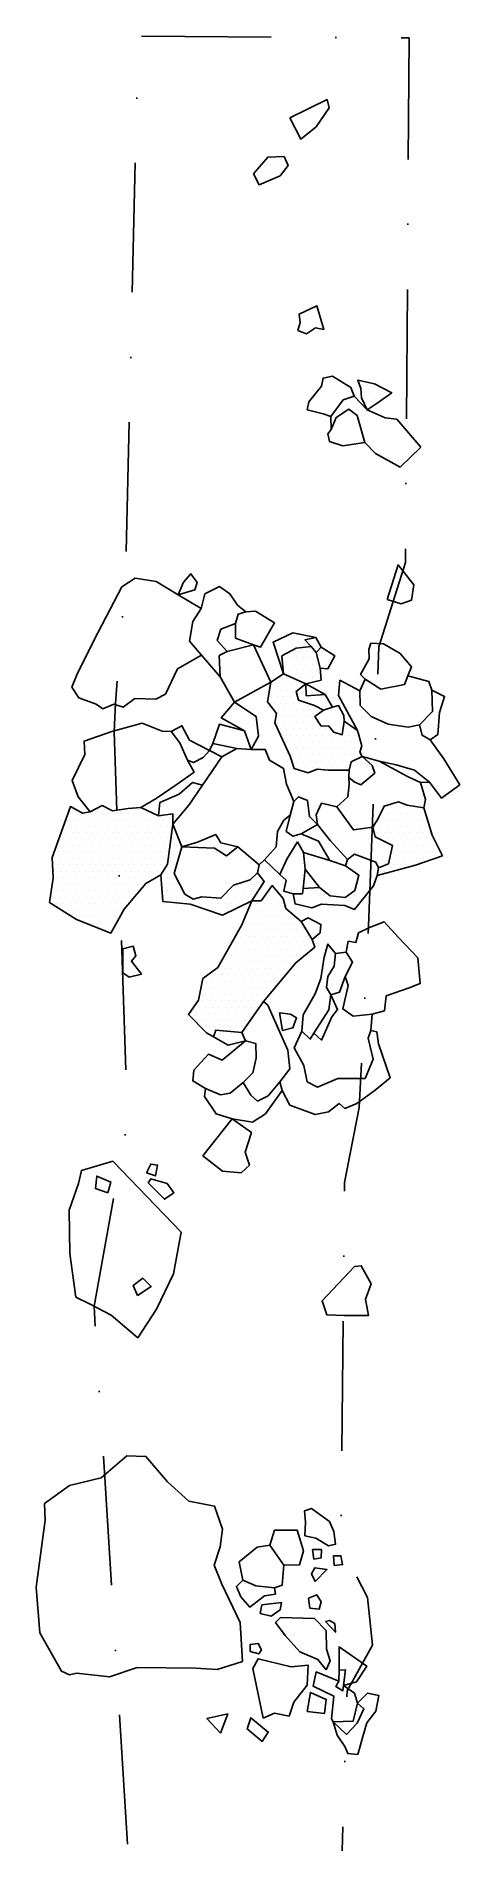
# Model space of a CAD drawing. Header units: metres. Extents: x 320 to 401, y -1680 to -1330.
import ezdxf

# ---------------------------------------------------------------- set-up
doc = ezdxf.new("R2010")
doc.units = ezdxf.units.M
doc.header["$LTSCALE"] = 25
doc.header["$MEASUREMENT"] = 0
doc.linetypes.add('STRICHPUNKTX2', pattern=[2, 1, -0.5, 0, -0.5])
doc.layers.get('0').update_dxf_attribs({"linetype": 'CONTINUOUS'})
for name, color, linetype in [('GRABUNGSGRENZE', 3, 'STRICHPUNKTX2'), ('STEINE', 4, 'CONTINUOUS'), ('STEINESCHRAFF', 4, 'CONTINUOUS')]:
    doc.layers.add(name, color=color, linetype=linetype)

# ---------------------------------------------------------------- blocks, each defined once
blk = doc.blocks.new('*X2')
at = {"color": 0}
for p, q in [((367.5, -1450), (367.5, -1450)), ((368.75, -1450), (368.75, -1450)), ((369.375, -1448.75), (369.375, -1448.75)), ((370, -1450), (370, -1450)), ((370.625, -1448.75), (370.625, -1448.75)), ((371.25, -1450), (371.25, -1450)), ((371.875, -1448.75), (371.875, -1448.75)), ((372.5, -1450), (372.5, -1450)), ((373.125, -1448.75), (373.125, -1448.75)), ((373.75, -1450), (373.75, -1450)), ((366.875, -1453.75), (366.875, -1453.75)), ((367.5, -1452.5), (367.5, -1452.5)), ((368.125, -1451.25), (368.125, -1451.25)), ((368.125, -1453.75), (368.125, -1453.75)), ((368.75, -1452.5), (368.75, -1452.5)), ((369.375, -1451.25), (369.375, -1451.25)), ((369.375, -1453.75), (369.375, -1453.75)), ((370, -1452.5), (370, -1452.5)), ((370.625, -1451.25), (370.625, -1451.25)), ((370.625, -1453.75), (370.625, -1453.75)), ((371.25, -1452.5), (371.25, -1452.5)), ((371.875, -1451.25), (371.875, -1451.25)), ((371.875, -1453.75), (371.875, -1453.75)), ((372.5, -1452.5), (372.5, -1452.5)), ((373.125, -1451.25), (373.125, -1451.25)), ((373.125, -1453.75), (373.125, -1453.75)), ((373.75, -1452.5), (373.75, -1452.5)), ((374.375, -1453.75), (374.375, -1453.75)), ((365, -1455), (365, -1455)), ((365, -1457.5), (365, -1457.5)), ((365.625, -1456.25), (365.625, -1456.25)), ((366.25, -1455), (366.25, -1455)), ((366.25, -1457.5), (366.25, -1457.5)), ((366.875, -1456.25), (366.875, -1456.25)), ((367.5, -1455), (367.5, -1455)), ((367.5, -1457.5), (367.5, -1457.5)), ((368.125, -1456.25), (368.125, -1456.25)), ((368.75, -1455), (368.75, -1455)), ((368.75, -1457.5), (368.75, -1457.5)), ((369.375, -1456.25), (369.375, -1456.25)), ((370, -1455), (370, -1455)), ((370, -1457.5), (370, -1457.5)), ((371.25, -1455), (371.25, -1455)), ((365.625, -1458.75), (365.625, -1458.75)), ((366.25, -1460), (366.25, -1460)), ((366.875, -1458.75), (366.875, -1458.75)), ((367.5, -1460), (367.5, -1460)), ((368.125, -1458.75), (368.125, -1458.75)), ((368.75, -1460), (368.75, -1460)), ((369.375, -1458.75), (369.375, -1458.75)), ((370, -1460), (370, -1460)), ((370.625, -1458.75), (370.625, -1458.75)), ((371.25, -1460), (371.25, -1460)), ((371.875, -1458.75), (371.875, -1458.75)), ((372.5, -1460), (372.5, -1460)), ((373.75, -1460), (373.75, -1460)), ((366.25, -1462.5), (366.25, -1462.5)), ((366.875, -1461.25), (366.875, -1461.25)), ((366.875, -1463.75), (366.875, -1463.75)), ((367.5, -1462.5), (367.5, -1462.5)), ((368.125, -1461.25), (368.125, -1461.25)), ((368.125, -1463.75), (368.125, -1463.75)), ((368.75, -1462.5), (368.75, -1462.5)), ((369.375, -1461.25), (369.375, -1461.25)), ((369.375, -1463.75), (369.375, -1463.75)), ((370, -1462.5), (370, -1462.5)), ((370.625, -1461.25), (370.625, -1461.25)), ((370.625, -1463.75), (370.625, -1463.75)), ((371.25, -1462.5), (371.25, -1462.5)), ((371.875, -1461.25), (371.875, -1461.25)), ((371.875, -1463.75), (371.875, -1463.75)), ((372.5, -1462.5), (372.5, -1462.5)), ((373.125, -1461.25), (373.125, -1461.25)), ((373.125, -1463.75), (373.125, -1463.75)), ((373.75, -1462.5), (373.75, -1462.5)), ((374.375, -1463.75), (374.375, -1463.75)), ((375.625, -1463.75), (375.625, -1463.75)), ((379.375, -1463.75), (379.375, -1463.75)), ((380.625, -1463.75), (380.625, -1463.75)), ((367.5, -1465), (367.5, -1465)), ((368.125, -1466.25), (368.125, -1466.25)), ((368.75, -1465), (368.75, -1465)), ((368.75, -1467.5), (368.75, -1467.5)), ((369.375, -1466.25), (369.375, -1466.25)), ((370, -1465), (370, -1465)), ((370, -1467.5), (370, -1467.5)), ((370.625, -1466.25), (370.625, -1466.25)), ((371.25, -1465), (371.25, -1465)), ((371.25, -1467.5), (371.25, -1467.5)), ((371.875, -1466.25), (371.875, -1466.25)), ((372.5, -1465), (372.5, -1465)), ((372.5, -1467.5), (372.5, -1467.5)), ((373.125, -1466.25), (373.125, -1466.25)), ((373.75, -1465), (373.75, -1465)), ((373.75, -1467.5), (373.75, -1467.5)), ((374.375, -1466.25), (374.375, -1466.25)), ((375, -1465), (375, -1465)), ((375, -1467.5), (375, -1467.5)), ((375.625, -1466.25), (375.625, -1466.25)), ((376.25, -1465), (376.25, -1465)), ((376.25, -1467.5), (376.25, -1467.5)), ((376.875, -1466.25), (376.875, -1466.25)), ((377.5, -1465), (377.5, -1465)), ((377.5, -1467.5), (377.5, -1467.5)), ((378.125, -1466.25), (378.125, -1466.25)), ((378.75, -1465), (378.75, -1465)), ((378.75, -1467.5), (378.75, -1467.5)), ((379.375, -1466.25), (379.375, -1466.25)), ((380, -1465), (380, -1465)), ((380, -1467.5), (380, -1467.5)), ((380.625, -1466.25), (380.625, -1466.25)), ((381.25, -1465), (381.25, -1465)), ((381.25, -1467.5), (381.25, -1467.5)), ((381.875, -1466.25), (381.875, -1466.25)), ((369.375, -1468.75), (369.375, -1468.75)), ((370, -1470), (370, -1470)), ((370.625, -1468.75), (370.625, -1468.75)), ((370.625, -1471.25), (370.625, -1471.25)), ((371.25, -1470), (371.25, -1470)), ((371.875, -1468.75), (371.875, -1468.75)), ((371.875, -1471.25), (371.875, -1471.25)), ((372.5, -1470), (372.5, -1470)), ((373.125, -1468.75), (373.125, -1468.75)), ((373.125, -1471.25), (373.125, -1471.25)), ((373.75, -1470), (373.75, -1470)), ((374.375, -1468.75), (374.375, -1468.75)), ((374.375, -1471.25), (374.375, -1471.25)), ((375, -1470), (375, -1470)), ((375.625, -1468.75), (375.625, -1468.75)), ((375.625, -1471.25), (375.625, -1471.25)), ((376.25, -1470), (376.25, -1470)), ((376.875, -1468.75), (376.875, -1468.75)), ((376.875, -1471.25), (376.875, -1471.25)), ((377.5, -1470), (377.5, -1470)), ((378.125, -1468.75), (378.125, -1468.75)), ((378.125, -1471.25), (378.125, -1471.25)), ((378.75, -1470), (378.75, -1470)), ((379.375, -1468.75), (379.375, -1468.75)), ((379.375, -1471.25), (379.375, -1471.25)), ((380, -1470), (380, -1470)), ((380.625, -1468.75), (380.625, -1468.75)), ((381.875, -1468.75), (381.875, -1468.75)), ((325.625, -1481.25), (325.625, -1481.25)), ((326.25, -1480), (326.25, -1480)), ((326.875, -1481.25), (326.875, -1481.25)), ((327.5, -1480), (327.5, -1480)), ((328.125, -1481.25), (328.125, -1481.25)), ((329.375, -1481.25), (329.375, -1481.25)), ((330, -1480), (330, -1480)), ((330.625, -1481.25), (330.625, -1481.25)), ((331.25, -1480), (331.25, -1480)), ((331.875, -1481.25), (331.875, -1481.25)), ((332.5, -1480), (332.5, -1480)), ((333.125, -1481.25), (333.125, -1481.25)), ((333.75, -1480), (333.75, -1480)), ((334.375, -1481.25), (334.375, -1481.25)), ((335, -1480), (335, -1480)), ((335.625, -1481.25), (335.625, -1481.25)), ((336.25, -1480), (336.25, -1480)), ((336.875, -1481.25), (336.875, -1481.25)), ((337.5, -1480), (337.5, -1480)), ((338.125, -1481.25), (338.125, -1481.25)), ((338.75, -1480), (338.75, -1480)), ((339.375, -1481.25), (339.375, -1481.25)), ((340, -1480), (340, -1480)), ((340.625, -1481.25), (340.625, -1481.25)), ((341.25, -1480), (341.25, -1480)), ((341.875, -1481.25), (341.875, -1481.25)), ((343.125, -1481.25), (343.125, -1481.25)), ((344.375, -1481.25), (344.375, -1481.25)), ((345.625, -1481.25), (345.625, -1481.25)), ((386.25, -1480), (386.25, -1480)), ((386.875, -1478.75), (386.875, -1478.75)), ((386.875, -1481.25), (386.875, -1481.25)), ((387.5, -1480), (387.5, -1480)), ((388.125, -1478.75), (388.125, -1478.75)), ((388.125, -1481.25), (388.125, -1481.25)), ((388.75, -1480), (388.75, -1480)), ((389.375, -1478.75), (389.375, -1478.75)), ((389.375, -1481.25), (389.375, -1481.25)), ((390, -1480), (390, -1480)), ((390.625, -1478.75), (390.625, -1478.75)), ((390.625, -1481.25), (390.625, -1481.25)), ((391.25, -1480), (391.25, -1480)), ((391.875, -1478.75), (391.875, -1478.75)), ((391.875, -1481.25), (391.875, -1481.25)), ((392.5, -1480), (392.5, -1480)), ((393.125, -1481.25), (393.125, -1481.25)), ((393.75, -1480), (393.75, -1480)), ((394.375, -1481.25), (394.375, -1481.25)), ((325, -1482.5), (325, -1482.5)), ((325, -1485), (325, -1485)), ((325.625, -1483.75), (325.625, -1483.75)), ((326.25, -1482.5), (326.25, -1482.5)), ((326.25, -1485), (326.25, -1485)), ((326.875, -1483.75), (326.875, -1483.75)), ((327.5, -1482.5), (327.5, -1482.5)), ((327.5, -1485), (327.5, -1485)), ((328.125, -1483.75), (328.125, -1483.75)), ((328.75, -1482.5), (328.75, -1482.5)), ((328.75, -1485), (328.75, -1485)), ((329.375, -1483.75), (329.375, -1483.75)), ((330, -1482.5), (330, -1482.5)), ((330, -1485), (330, -1485)), ((330.625, -1483.75), (330.625, -1483.75)), ((331.25, -1482.5), (331.25, -1482.5)), ((331.25, -1485), (331.25, -1485)), ((331.875, -1483.75), (331.875, -1483.75)), ((332.5, -1482.5), (332.5, -1482.5)), ((332.5, -1485), (332.5, -1485)), ((333.125, -1483.75), (333.125, -1483.75)), ((333.75, -1482.5), (333.75, -1482.5)), ((333.75, -1485), (333.75, -1485)), ((334.375, -1483.75), (334.375, -1483.75)), ((335, -1482.5), (335, -1482.5)), ((335, -1485), (335, -1485)), ((335.625, -1483.75), (335.625, -1483.75)), ((336.25, -1482.5), (336.25, -1482.5)), ((336.25, -1485), (336.25, -1485)), ((336.875, -1483.75), (336.875, -1483.75)), ((337.5, -1482.5), (337.5, -1482.5)), ((337.5, -1485), (337.5, -1485)), ((338.125, -1483.75), (338.125, -1483.75)), ((338.75, -1482.5), (338.75, -1482.5)), ((338.75, -1485), (338.75, -1485)), ((339.375, -1483.75), (339.375, -1483.75)), ((340, -1482.5), (340, -1482.5)), ((340, -1485), (340, -1485)), ((340.625, -1483.75), (340.625, -1483.75)), ((341.25, -1482.5), (341.25, -1482.5)), ((341.25, -1485), (341.25, -1485)), ((341.875, -1483.75), (341.875, -1483.75)), ((342.5, -1482.5), (342.5, -1482.5)), ((342.5, -1485), (342.5, -1485)), ((343.125, -1483.75), (343.125, -1483.75)), ((343.75, -1482.5), (343.75, -1482.5)), ((343.75, -1485), (343.75, -1485)), ((344.375, -1483.75), (344.375, -1483.75)), ((345, -1482.5), (345, -1482.5)), ((345, -1485), (345, -1485)), ((345.625, -1483.75), (345.625, -1483.75)), ((346.25, -1485), (346.25, -1485)), ((385, -1482.5), (385, -1482.5)), ((385.625, -1483.75), (385.625, -1483.75)), ((386.25, -1482.5), (386.25, -1482.5)), ((386.25, -1485), (386.25, -1485)), ((386.875, -1483.75), (386.875, -1483.75)), ((387.5, -1482.5), (387.5, -1482.5)), ((387.5, -1485), (387.5, -1485)), ((388.125, -1483.75), (388.125, -1483.75)), ((388.75, -1482.5), (388.75, -1482.5)), ((388.75, -1485), (388.75, -1485)), ((389.375, -1483.75), (389.375, -1483.75)), ((390, -1482.5), (390, -1482.5)), ((390, -1485), (390, -1485)), ((390.625, -1483.75), (390.625, -1483.75)), ((391.25, -1482.5), (391.25, -1482.5)), ((391.25, -1485), (391.25, -1485)), ((391.875, -1483.75), (391.875, -1483.75)), ((392.5, -1482.5), (392.5, -1482.5)), ((392.5, -1485), (392.5, -1485)), ((393.125, -1483.75), (393.125, -1483.75)), ((393.75, -1482.5), (393.75, -1482.5)), ((393.75, -1485), (393.75, -1485)), ((394.375, -1483.75), (394.375, -1483.75)), ((395, -1482.5), (395, -1482.5)), ((395, -1485), (395, -1485)), ((395.625, -1483.75), (395.625, -1483.75)), ((396.25, -1485), (396.25, -1485)), ((323.125, -1488.75), (323.125, -1488.75)), ((323.75, -1487.5), (323.75, -1487.5)), ((324.375, -1486.25), (324.375, -1486.25)), ((324.375, -1488.75), (324.375, -1488.75)), ((325, -1487.5), (325, -1487.5)), ((325.625, -1486.25), (325.625, -1486.25)), ((325.625, -1488.75), (325.625, -1488.75)), ((326.25, -1487.5), (326.25, -1487.5)), ((326.875, -1486.25), (326.875, -1486.25)), ((326.875, -1488.75), (326.875, -1488.75)), ((327.5, -1487.5), (327.5, -1487.5)), ((328.125, -1486.25), (328.125, -1486.25)), ((328.125, -1488.75), (328.125, -1488.75)), ((328.75, -1487.5), (328.75, -1487.5)), ((329.375, -1486.25), (329.375, -1486.25)), ((329.375, -1488.75), (329.375, -1488.75)), ((330, -1487.5), (330, -1487.5)), ((330.625, -1486.25), (330.625, -1486.25)), ((330.625, -1488.75), (330.625, -1488.75)), ((331.25, -1487.5), (331.25, -1487.5)), ((331.875, -1486.25), (331.875, -1486.25)), ((331.875, -1488.75), (331.875, -1488.75)), ((332.5, -1487.5), (332.5, -1487.5)), ((333.125, -1486.25), (333.125, -1486.25)), ((333.125, -1488.75), (333.125, -1488.75)), ((333.75, -1487.5), (333.75, -1487.5)), ((334.375, -1486.25), (334.375, -1486.25)), ((334.375, -1488.75), (334.375, -1488.75)), ((335, -1487.5), (335, -1487.5)), ((335.625, -1486.25), (335.625, -1486.25)), ((335.625, -1488.75), (335.625, -1488.75)), ((336.25, -1487.5), (336.25, -1487.5)), ((336.875, -1486.25), (336.875, -1486.25)), ((336.875, -1488.75), (336.875, -1488.75)), ((337.5, -1487.5), (337.5, -1487.5)), ((338.125, -1486.25), (338.125, -1486.25)), ((338.125, -1488.75), (338.125, -1488.75)), ((338.75, -1487.5), (338.75, -1487.5)), ((339.375, -1486.25), (339.375, -1486.25)), ((339.375, -1488.75), (339.375, -1488.75)), ((340, -1487.5), (340, -1487.5)), ((340.625, -1486.25), (340.625, -1486.25)), ((340.625, -1488.75), (340.625, -1488.75)), ((341.25, -1487.5), (341.25, -1487.5)), ((341.875, -1486.25), (341.875, -1486.25)), ((341.875, -1488.75), (341.875, -1488.75)), ((342.5, -1487.5), (342.5, -1487.5)), ((343.125, -1486.25), (343.125, -1486.25)), ((343.125, -1488.75), (343.125, -1488.75)), ((343.75, -1487.5), (343.75, -1487.5)), ((344.375, -1486.25), (344.375, -1486.25)), ((344.375, -1488.75), (344.375, -1488.75)), ((345, -1487.5), (345, -1487.5)), ((345.625, -1486.25), (345.625, -1486.25)), ((345.625, -1488.75), (345.625, -1488.75)), ((346.25, -1487.5), (346.25, -1487.5)), ((346.875, -1486.25), (346.875, -1486.25)), ((346.875, -1488.75), (346.875, -1488.75)), ((347.5, -1487.5), (347.5, -1487.5)), ((388.125, -1488.75), (388.125, -1488.75)), ((388.75, -1487.5), (388.75, -1487.5)), ((389.375, -1486.25), (389.375, -1486.25)), ((389.375, -1488.75), (389.375, -1488.75)), ((390, -1487.5), (390, -1487.5)), ((390.625, -1486.25), (390.625, -1486.25)), ((390.625, -1488.75), (390.625, -1488.75)), ((391.25, -1487.5), (391.25, -1487.5)), ((391.875, -1486.25), (391.875, -1486.25)), ((391.875, -1488.75), (391.875, -1488.75)), ((392.5, -1487.5), (392.5, -1487.5)), ((393.125, -1486.25), (393.125, -1486.25)), ((393.125, -1488.75), (393.125, -1488.75)), ((393.75, -1487.5), (393.75, -1487.5)), ((394.375, -1486.25), (394.375, -1486.25)), ((394.375, -1488.75), (394.375, -1488.75)), ((395, -1487.5), (395, -1487.5)), ((395.625, -1486.25), (395.625, -1486.25)), ((395.625, -1488.75), (395.625, -1488.75)), ((396.25, -1487.5), (396.25, -1487.5)), ((396.875, -1486.25), (396.875, -1486.25)), ((397.5, -1487.5), (397.5, -1487.5)), ((323.125, -1491.25), (323.125, -1491.25)), ((323.75, -1490), (323.75, -1490)), ((323.75, -1492.5), (323.75, -1492.5)), ((324.375, -1491.25), (324.375, -1491.25)), ((325, -1490), (325, -1490)), ((325, -1492.5), (325, -1492.5)), ((325.625, -1491.25), (325.625, -1491.25)), ((326.25, -1490), (326.25, -1490)), ((326.25, -1492.5), (326.25, -1492.5)), ((326.875, -1491.25), (326.875, -1491.25)), ((327.5, -1490), (327.5, -1490)), ((327.5, -1492.5), (327.5, -1492.5)), ((328.125, -1491.25), (328.125, -1491.25)), ((328.75, -1490), (328.75, -1490)), ((328.75, -1492.5), (328.75, -1492.5)), ((329.375, -1491.25), (329.375, -1491.25)), ((330, -1490), (330, -1490)), ((330, -1492.5), (330, -1492.5)), ((330.625, -1491.25), (330.625, -1491.25)), ((331.25, -1490), (331.25, -1490)), ((331.25, -1492.5), (331.25, -1492.5)), ((331.875, -1491.25), (331.875, -1491.25)), ((332.5, -1490), (332.5, -1490)), ((332.5, -1492.5), (332.5, -1492.5)), ((333.125, -1491.25), (333.125, -1491.25)), ((333.75, -1490), (333.75, -1490)), ((333.75, -1492.5), (333.75, -1492.5)), ((334.375, -1491.25), (334.375, -1491.25)), ((335, -1490), (335, -1490)), ((335, -1492.5), (335, -1492.5)), ((335.625, -1491.25), (335.625, -1491.25)), ((336.25, -1490), (336.25, -1490)), ((336.25, -1492.5), (336.25, -1492.5)), ((336.875, -1491.25), (336.875, -1491.25)), ((337.5, -1490), (337.5, -1490)), ((337.5, -1492.5), (337.5, -1492.5)), ((338.125, -1491.25), (338.125, -1491.25)), ((338.75, -1490), (338.75, -1490)), ((338.75, -1492.5), (338.75, -1492.5)), ((339.375, -1491.25), (339.375, -1491.25)), ((340, -1490), (340, -1490)), ((340, -1492.5), (340, -1492.5)), ((340.625, -1491.25), (340.625, -1491.25)), ((341.25, -1490), (341.25, -1490)), ((341.25, -1492.5), (341.25, -1492.5)), ((341.875, -1491.25), (341.875, -1491.25)), ((342.5, -1490), (342.5, -1490)), ((342.5, -1492.5), (342.5, -1492.5)), ((343.125, -1491.25), (343.125, -1491.25)), ((343.75, -1490), (343.75, -1490)), ((344.375, -1491.25), (344.375, -1491.25)), ((345, -1490), (345, -1490)), ((345, -1492.5), (345, -1492.5)), ((345.625, -1491.25), (345.625, -1491.25)), ((346.25, -1490), (346.25, -1490)), ((346.25, -1492.5), (346.25, -1492.5)), ((362.5, -1492.5), (362.5, -1492.5)), ((386.875, -1491.25), (386.875, -1491.25)), ((387.5, -1490), (387.5, -1490)), ((388.125, -1491.25), (388.125, -1491.25)), ((388.75, -1490), (388.75, -1490)), ((390, -1490), (390, -1490)), ((391.25, -1490), (391.25, -1490)), ((392.5, -1490), (392.5, -1490)), ((323.125, -1493.75), (323.125, -1493.75)), ((323.75, -1495), (323.75, -1495)), ((324.375, -1493.75), (324.375, -1493.75)), ((325, -1495), (325, -1495)), ((325.625, -1493.75), (325.625, -1493.75)), ((326.25, -1495), (326.25, -1495)), ((326.875, -1493.75), (326.875, -1493.75)), ((327.5, -1495), (327.5, -1495)), ((328.125, -1493.75), (328.125, -1493.75)), ((328.75, -1495), (328.75, -1495)), ((329.375, -1493.75), (329.375, -1493.75)), ((330, -1495), (330, -1495)), ((330.625, -1493.75), (330.625, -1493.75)), ((331.25, -1495), (331.25, -1495)), ((331.875, -1493.75), (331.875, -1493.75)), ((332.5, -1495), (332.5, -1495)), ((333.125, -1493.75), (333.125, -1493.75)), ((333.75, -1495), (333.75, -1495)), ((334.375, -1493.75), (334.375, -1493.75)), ((335, -1495), (335, -1495)), ((335.625, -1493.75), (335.625, -1493.75)), ((336.25, -1495), (336.25, -1495)), ((336.875, -1493.75), (336.875, -1493.75)), ((337.5, -1495), (337.5, -1495)), ((338.125, -1493.75), (338.125, -1493.75)), ((338.75, -1495), (338.75, -1495)), ((339.375, -1493.75), (339.375, -1493.75)), ((340.625, -1493.75), (340.625, -1493.75)), ((344.375, -1493.75), (344.375, -1493.75)), ((345, -1495), (345, -1495)), ((345.625, -1493.75), (345.625, -1493.75)), ((346.25, -1495), (346.25, -1495)), ((346.875, -1493.75), (346.875, -1493.75)), ((347.5, -1495), (347.5, -1495)), ((357.5, -1495), (357.5, -1495)), ((358.75, -1495), (358.75, -1495)), ((359.375, -1493.75), (359.375, -1493.75)), ((360, -1495), (360, -1495)), ((360.625, -1493.75), (360.625, -1493.75)), ((361.25, -1495), (361.25, -1495)), ((361.875, -1493.75), (361.875, -1493.75)), ((362.5, -1495), (362.5, -1495)), ((363.125, -1493.75), (363.125, -1493.75)), ((365, -1495), (365, -1495)), ((323.125, -1496.25), (323.125, -1496.25)), ((323.75, -1497.5), (323.75, -1497.5)), ((324.375, -1496.25), (324.375, -1496.25)), ((325, -1497.5), (325, -1497.5)), ((325.625, -1496.25), (325.625, -1496.25)), ((325.625, -1498.75), (325.625, -1498.75)), ((326.25, -1497.5), (326.25, -1497.5)), ((326.875, -1496.25), (326.875, -1496.25)), ((326.875, -1498.75), (326.875, -1498.75)), ((327.5, -1497.5), (327.5, -1497.5)), ((328.125, -1496.25), (328.125, -1496.25)), ((328.125, -1498.75), (328.125, -1498.75)), ((328.75, -1497.5), (328.75, -1497.5)), ((329.375, -1496.25), (329.375, -1496.25)), ((329.375, -1498.75), (329.375, -1498.75)), ((330, -1497.5), (330, -1497.5)), ((330.625, -1496.25), (330.625, -1496.25)), ((330.625, -1498.75), (330.625, -1498.75)), ((331.25, -1497.5), (331.25, -1497.5)), ((331.875, -1496.25), (331.875, -1496.25)), ((331.875, -1498.75), (331.875, -1498.75)), ((332.5, -1497.5), (332.5, -1497.5)), ((333.125, -1496.25), (333.125, -1496.25)), ((333.125, -1498.75), (333.125, -1498.75)), ((333.75, -1497.5), (333.75, -1497.5)), ((334.375, -1496.25), (334.375, -1496.25)), ((334.375, -1498.75), (334.375, -1498.75)), ((335, -1497.5), (335, -1497.5)), ((335.625, -1496.25), (335.625, -1496.25)), ((335.625, -1498.75), (335.625, -1498.75)), ((336.25, -1497.5), (336.25, -1497.5)), ((336.875, -1496.25), (336.875, -1496.25)), ((337.5, -1497.5), (337.5, -1497.5)), ((338.125, -1496.25), (338.125, -1496.25)), ((344.375, -1496.25), (344.375, -1496.25)), ((345.625, -1496.25), (345.625, -1496.25)), ((346.875, -1496.25), (346.875, -1496.25)), ((348.125, -1496.25), (348.125, -1496.25)), ((348.75, -1497.5), (348.75, -1497.5)), ((349.375, -1496.25), (349.375, -1496.25)), ((350, -1497.5), (350, -1497.5)), ((351.25, -1497.5), (351.25, -1497.5)), ((351.875, -1496.25), (351.875, -1496.25)), ((352.5, -1497.5), (352.5, -1497.5)), ((353.125, -1498.75), (353.125, -1498.75)), ((353.75, -1497.5), (353.75, -1497.5)), ((354.375, -1498.75), (354.375, -1498.75)), ((355, -1497.5), (355, -1497.5)), ((355.625, -1496.25), (355.625, -1496.25)), ((355.625, -1498.75), (355.625, -1498.75)), ((356.25, -1497.5), (356.25, -1497.5)), ((356.875, -1496.25), (356.875, -1496.25)), ((356.875, -1498.75), (356.875, -1498.75)), ((357.5, -1497.5), (357.5, -1497.5)), ((358.125, -1496.25), (358.125, -1496.25)), ((358.75, -1497.5), (358.75, -1497.5)), ((359.375, -1496.25), (359.375, -1496.25)), ((360, -1497.5), (360, -1497.5)), ((360.625, -1496.25), (360.625, -1496.25)), ((360.625, -1498.75), (360.625, -1498.75)), ((361.25, -1497.5), (361.25, -1497.5)), ((361.875, -1498.75), (361.875, -1498.75)), ((362.5, -1497.5), (362.5, -1497.5)), ((363.125, -1498.75), (363.125, -1498.75)), ((363.75, -1497.5), (363.75, -1497.5)), ((364.375, -1496.25), (364.375, -1496.25)), ((364.375, -1498.75), (364.375, -1498.75)), ((365, -1497.5), (365, -1497.5)), ((365.625, -1496.25), (365.625, -1496.25)), ((365.625, -1498.75), (365.625, -1498.75)), ((366.25, -1497.5), (366.25, -1497.5)), ((366.875, -1496.25), (366.875, -1496.25)), ((366.875, -1498.75), (366.875, -1498.75)), ((367.5, -1497.5), (367.5, -1497.5)), ((368.125, -1498.75), (368.125, -1498.75)), ((327.5, -1500), (327.5, -1500)), ((328.75, -1500), (328.75, -1500)), ((329.375, -1501.25), (329.375, -1501.25)), ((330, -1500), (330, -1500)), ((330.625, -1501.25), (330.625, -1501.25)), ((331.25, -1500), (331.25, -1500)), ((331.875, -1501.25), (331.875, -1501.25)), ((332.5, -1500), (332.5, -1500)), ((332.5, -1502.5), (332.5, -1502.5)), ((333.125, -1501.25), (333.125, -1501.25)), ((333.75, -1500), (333.75, -1500)), ((333.75, -1502.5), (333.75, -1502.5)), ((334.375, -1501.25), (334.375, -1501.25)), ((335, -1500), (335, -1500)), ((360, -1502.5), (360, -1502.5)), ((360.625, -1501.25), (360.625, -1501.25)), ((361.25, -1500), (361.25, -1500)), ((361.25, -1502.5), (361.25, -1502.5)), ((361.875, -1501.25), (361.875, -1501.25)), ((362.5, -1500), (362.5, -1500)), ((362.5, -1502.5), (362.5, -1502.5)), ((363.125, -1501.25), (363.125, -1501.25)), ((363.75, -1500), (363.75, -1500)), ((363.75, -1502.5), (363.75, -1502.5)), ((364.375, -1501.25), (364.375, -1501.25)), ((365, -1500), (365, -1500)), ((365, -1502.5), (365, -1502.5)), ((365.625, -1501.25), (365.625, -1501.25)), ((366.25, -1500), (366.25, -1500)), ((366.25, -1502.5), (366.25, -1502.5)), ((366.875, -1501.25), (366.875, -1501.25)), ((367.5, -1500), (367.5, -1500)), ((367.5, -1502.5), (367.5, -1502.5)), ((368.125, -1501.25), (368.125, -1501.25)), ((368.75, -1500), (368.75, -1500)), ((368.75, -1502.5), (368.75, -1502.5)), ((369.375, -1501.25), (369.375, -1501.25)), ((370, -1502.5), (370, -1502.5)), ((370.625, -1501.25), (370.625, -1501.25)), ((371.25, -1502.5), (371.25, -1502.5)), ((356.875, -1506.25), (356.875, -1506.25)), ((358.125, -1506.25), (358.125, -1506.25)), ((358.75, -1505), (358.75, -1505)), ((359.375, -1503.75), (359.375, -1503.75)), ((359.375, -1506.25), (359.375, -1506.25)), ((360, -1505), (360, -1505)), ((360.625, -1503.75), (360.625, -1503.75)), ((360.625, -1506.25), (360.625, -1506.25)), ((361.25, -1505), (361.25, -1505)), ((361.875, -1503.75), (361.875, -1503.75)), ((361.875, -1506.25), (361.875, -1506.25)), ((362.5, -1505), (362.5, -1505)), ((363.125, -1503.75), (363.125, -1503.75)), ((363.125, -1506.25), (363.125, -1506.25)), ((363.75, -1505), (363.75, -1505)), ((364.375, -1503.75), (364.375, -1503.75)), ((364.375, -1506.25), (364.375, -1506.25)), ((365, -1505), (365, -1505)), ((365.625, -1503.75), (365.625, -1503.75)), ((365.625, -1506.25), (365.625, -1506.25)), ((366.25, -1505), (366.25, -1505)), ((366.875, -1503.75), (366.875, -1503.75)), ((366.875, -1506.25), (366.875, -1506.25)), ((367.5, -1505), (367.5, -1505)), ((368.125, -1503.75), (368.125, -1503.75)), ((368.125, -1506.25), (368.125, -1506.25)), ((368.75, -1505), (368.75, -1505)), ((369.375, -1503.75), (369.375, -1503.75)), ((369.375, -1506.25), (369.375, -1506.25)), ((370, -1505), (370, -1505)), ((370.625, -1503.75), (370.625, -1503.75)), ((370.625, -1506.25), (370.625, -1506.25)), ((371.25, -1505), (371.25, -1505)), ((371.875, -1503.75), (371.875, -1503.75)), ((371.875, -1506.25), (371.875, -1506.25)), ((372.5, -1505), (372.5, -1505)), ((355, -1510), (355, -1510)), ((355.625, -1508.75), (355.625, -1508.75)), ((356.25, -1507.5), (356.25, -1507.5)), ((356.25, -1510), (356.25, -1510)), ((356.875, -1508.75), (356.875, -1508.75)), ((357.5, -1507.5), (357.5, -1507.5)), ((357.5, -1510), (357.5, -1510)), ((358.125, -1508.75), (358.125, -1508.75)), ((358.75, -1507.5), (358.75, -1507.5)), ((358.75, -1510), (358.75, -1510)), ((359.375, -1508.75), (359.375, -1508.75)), ((360, -1507.5), (360, -1507.5)), ((360, -1510), (360, -1510)), ((360.625, -1508.75), (360.625, -1508.75)), ((361.25, -1507.5), (361.25, -1507.5)), ((361.25, -1510), (361.25, -1510)), ((361.875, -1508.75), (361.875, -1508.75)), ((362.5, -1507.5), (362.5, -1507.5)), ((362.5, -1510), (362.5, -1510)), ((363.125, -1508.75), (363.125, -1508.75)), ((363.75, -1507.5), (363.75, -1507.5)), ((363.75, -1510), (363.75, -1510)), ((364.375, -1508.75), (364.375, -1508.75)), ((365, -1507.5), (365, -1507.5)), ((365, -1510), (365, -1510)), ((365.625, -1508.75), (365.625, -1508.75)), ((366.25, -1507.5), (366.25, -1507.5)), ((366.25, -1510), (366.25, -1510)), ((366.875, -1508.75), (366.875, -1508.75)), ((367.5, -1507.5), (367.5, -1507.5)), ((367.5, -1510), (367.5, -1510)), ((368.125, -1508.75), (368.125, -1508.75)), ((368.75, -1507.5), (368.75, -1507.5)), ((368.75, -1510), (368.75, -1510)), ((369.375, -1508.75), (369.375, -1508.75)), ((370, -1507.5), (370, -1507.5)), ((371.25, -1507.5), (371.25, -1507.5)), ((352.5, -1512.5), (352.5, -1512.5)), ((353.125, -1511.25), (353.125, -1511.25)), ((353.75, -1512.5), (353.75, -1512.5)), ((354.375, -1511.25), (354.375, -1511.25)), ((355, -1512.5), (355, -1512.5)), ((355.625, -1511.25), (355.625, -1511.25)), ((356.25, -1512.5), (356.25, -1512.5)), ((356.875, -1511.25), (356.875, -1511.25)), ((357.5, -1512.5), (357.5, -1512.5)), ((358.125, -1511.25), (358.125, -1511.25)), ((358.75, -1512.5), (358.75, -1512.5)), ((359.375, -1511.25), (359.375, -1511.25)), ((360, -1512.5), (360, -1512.5)), ((360.625, -1511.25), (360.625, -1511.25)), ((361.25, -1512.5), (361.25, -1512.5)), ((361.875, -1511.25), (361.875, -1511.25)), ((362.5, -1512.5), (362.5, -1512.5)), ((363.125, -1511.25), (363.125, -1511.25)), ((363.75, -1512.5), (363.75, -1512.5)), ((364.375, -1511.25), (364.375, -1511.25)), ((365, -1512.5), (365, -1512.5)), ((365.625, -1511.25), (365.625, -1511.25)), ((366.25, -1512.5), (366.25, -1512.5)), ((366.875, -1511.25), (366.875, -1511.25)), ((351.875, -1513.75), (351.875, -1513.75)), ((351.875, -1516.25), (351.875, -1516.25)), ((352.5, -1515), (352.5, -1515)), ((353.125, -1513.75), (353.125, -1513.75)), ((353.125, -1516.25), (353.125, -1516.25)), ((353.75, -1515), (353.75, -1515)), ((354.375, -1513.75), (354.375, -1513.75)), ((354.375, -1516.25), (354.375, -1516.25)), ((355, -1515), (355, -1515)), ((355.625, -1513.75), (355.625, -1513.75)), ((355.625, -1516.25), (355.625, -1516.25)), ((356.25, -1515), (356.25, -1515)), ((356.875, -1513.75), (356.875, -1513.75)), ((356.875, -1516.25), (356.875, -1516.25)), ((357.5, -1515), (357.5, -1515)), ((358.125, -1513.75), (358.125, -1513.75)), ((358.125, -1516.25), (358.125, -1516.25)), ((358.75, -1515), (358.75, -1515)), ((359.375, -1513.75), (359.375, -1513.75)), ((359.375, -1516.25), (359.375, -1516.25)), ((360, -1515), (360, -1515)), ((360.625, -1513.75), (360.625, -1513.75)), ((360.625, -1516.25), (360.625, -1516.25)), ((361.25, -1515), (361.25, -1515)), ((361.875, -1513.75), (361.875, -1513.75)), ((361.875, -1516.25), (361.875, -1516.25)), ((362.5, -1515), (362.5, -1515)), ((363.125, -1513.75), (363.125, -1513.75)), ((363.125, -1516.25), (363.125, -1516.25)), ((363.75, -1515), (363.75, -1515)), ((364.375, -1513.75), (364.375, -1513.75)), ((365.625, -1513.75), (365.625, -1513.75)), ((349.375, -1518.75), (349.375, -1518.75)), ((350.625, -1518.75), (350.625, -1518.75)), ((351.25, -1517.5), (351.25, -1517.5)), ((351.25, -1520), (351.25, -1520)), ((351.875, -1518.75), (351.875, -1518.75)), ((352.5, -1517.5), (352.5, -1517.5)), ((352.5, -1520), (352.5, -1520)), ((353.125, -1518.75), (353.125, -1518.75)), ((353.75, -1517.5), (353.75, -1517.5)), ((353.75, -1520), (353.75, -1520)), ((354.375, -1518.75), (354.375, -1518.75)), ((355, -1517.5), (355, -1517.5)), ((355, -1520), (355, -1520)), ((355.625, -1518.75), (355.625, -1518.75)), ((356.25, -1517.5), (356.25, -1517.5)), ((356.25, -1520), (356.25, -1520)), ((356.875, -1518.75), (356.875, -1518.75)), ((357.5, -1517.5), (357.5, -1517.5)), ((357.5, -1520), (357.5, -1520)), ((358.125, -1518.75), (358.125, -1518.75)), ((358.75, -1517.5), (358.75, -1517.5)), ((358.75, -1520), (358.75, -1520)), ((359.375, -1518.75), (359.375, -1518.75)), ((360, -1517.5), (360, -1517.5)), ((360, -1520), (360, -1520)), ((360.625, -1518.75), (360.625, -1518.75)), ((361.25, -1517.5), (361.25, -1517.5)), ((361.875, -1518.75), (361.875, -1518.75)), ((362.5, -1517.5), (362.5, -1517.5)), ((351.875, -1521.25), (351.875, -1521.25)), ((353.125, -1521.25), (353.125, -1521.25)), ((353.75, -1522.5), (353.75, -1522.5)), ((354.375, -1521.25), (354.375, -1521.25)), ((355.625, -1521.25), (355.625, -1521.25)), ((356.875, -1521.25), (356.875, -1521.25)), ((358.125, -1521.25), (358.125, -1521.25)), ((359.375, -1521.25), (359.375, -1521.25))]:
    blk.add_line(p, q, dxfattribs=at)
blk = doc.blocks.new('*X3')
at = {"color": 0}
for p, q in [((363.75, -1355), (363.75, -1355)), ((364.375, -1353.75), (364.375, -1353.75)), ((365, -1355), (365, -1355)), ((365.625, -1353.75), (365.625, -1353.75)), ((366.25, -1355), (366.25, -1355)), ((366.875, -1353.75), (366.875, -1353.75)), ((367.5, -1355), (367.5, -1355)), ((362.5, -1357.5), (362.5, -1357.5)), ((363.125, -1356.25), (363.125, -1356.25)), ((363.75, -1357.5), (363.75, -1357.5)), ((364.375, -1356.25), (364.375, -1356.25)), ((365, -1357.5), (365, -1357.5)), ((365.625, -1356.25), (365.625, -1356.25)), ((366.875, -1356.25), (366.875, -1356.25)), ((382.5, -1397.5), (382.5, -1397.5)), ((383.75, -1397.5), (383.75, -1397.5)), ((385, -1397.5), (385, -1397.5)), ((383.125, -1398.75), (383.125, -1398.75)), ((383.75, -1400), (383.75, -1400)), ((384.375, -1398.75), (384.375, -1398.75)), ((384.375, -1401.25), (384.375, -1401.25)), ((385, -1400), (385, -1400)), ((385.625, -1398.75), (385.625, -1398.75)), ((386.25, -1400), (386.25, -1400)), ((386.875, -1398.75), (386.875, -1398.75)), ((388.125, -1398.75), (388.125, -1398.75))]:
    blk.add_line(p, q, dxfattribs=at)

msp = doc.modelspace()

# ---------------------------------------------------------------- linework, layer by layer
at = {"layer": 'GRABUNGSGRENZE', "flags": 128}
msp.add_lwpolyline([(337.33, -1679.1), (330.9, -1575.24), (337.38, -1539.52), (334.8, -1464.28), (335.02, -1458.74), (336.95, -1435.67), (339.42, -1330), (391.72, -1330.32), (390.99, -1431.62), (385.87, -1447.87), (383.87, -1501.85), (382.07, -1536.87), (379.24, -1551.35), (378.53, -1621.65), (383.69, -1631.47), (384.64, -1640.67), (379.74, -1649.46), (378.76, -1680.36)], dxfattribs=at)
at = {"layer": 'STEINE'}
for points in [[(368.71, -1345.77), (375.89, -1342.23), (376.29, -1343.8), (373.74, -1347.46), (370.79, -1349.84), (368.71, -1345.77)], [(361.67, -1356.53), (364.43, -1353.33), (367.58, -1353.24), (368.34, -1354.92), (366.81, -1356.95), (362.74, -1358.67), (361.67, -1356.53)], [(370.25, -1386.84), (370.71, -1385.27), (370.46, -1383.64), (373.92, -1382.02), (375.28, -1386.6), (373.61, -1386.29), (371.93, -1387.46), (370.25, -1386.84)], [(381.1, -1399.52), (380.44, -1397.79), (376.94, -1395.65), (375.11, -1396), (374.8, -1397.53), (372.35, -1400.57), (372.05, -1402.1), (375.09, -1402.92), (376.57, -1403.43)], [(382.52, -1399.83), (382.37, -1398), (381.82, -1396.37), (385.02, -1397.09), (388.37, -1398.83), (385.52, -1400.86), (383.64, -1402.12), (382.52, -1399.83)], [(393.94, -1409.36), (389.32, -1403.96), (387.09, -1403.65), (383.64, -1402.12), (381.1, -1399.52), (379.01, -1400.18), (376.57, -1403.43), (376.66, -1405.92), (377.63, -1403.63), (380.08, -1402.01), (381.65, -1403.24), (383.16, -1408.42), (378.89, -1409.08), (376.35, -1408.26), (376.05, -1406.78), (376.66, -1405.92)], [(383.16, -1408.42), (385.19, -1410.56), (389.97, -1413.17), (393.94, -1409.36)], [(387.47, -1438.73), (390.16, -1439.6), (392.15, -1438.89), (392.61, -1435.94), (389.57, -1432.07), (387.47, -1438.73)], [(351.58, -1440.48), (347.16, -1437.83), (342.9, -1435.28), (338.83, -1434.66), (336.29, -1436.28), (330.83, -1446.64), (327.56, -1453.29), (326.59, -1455.67), (327.96, -1457.76), (331.31, -1458.94), (332.58, -1459.86), (334.71, -1458.95), (336.49, -1459.56), (338.78, -1457.89), (342.8, -1458), (344.68, -1457.04), (346.98, -1452.16), (351.61, -1449.53)], [(347.16, -1437.83), (350.37, -1436.87), (350.83, -1435.45), (349.61, -1433.77), (348.18, -1435.39), (347.16, -1437.83)], [(355.26, -1453.7), (351.61, -1449.53), (349.33, -1446.83), (349.95, -1442.97), (351.58, -1440.48), (352.3, -1437.69), (355.1, -1436.27), (357.13, -1437.65), (358.59, -1439.83), (360.17, -1441.16)], [(356.59, -1448.78), (354.67, -1446.69), (355.38, -1444.5), (358.23, -1443.39)], [(361.68, -1447.52), (358.23, -1446.24), (358.23, -1443.39), (358.74, -1441.56), (360.17, -1441.16), (362.05, -1441.01), (365.75, -1443.26), (363.05, -1447.93), (361.68, -1447.52)], [(367.46, -1453.12), (365.44, -1446.97), (369.26, -1445.2), (373.68, -1446.12), (374.74, -1447.95), (377.38, -1449.64), (376, -1452.12), (374.53, -1452.02)], [(373.68, -1446.12), (371.59, -1446.57), (372.81, -1447.8)], [(357.99, -1458.59), (355.26, -1453.7), (355.02, -1449.59), (356.59, -1448.78), (361.68, -1447.52), (365.02, -1454.69), (357.99, -1458.59)], [(367.46, -1453.12), (367.11, -1449.66), (369.91, -1448.14), (372.81, -1447.8), (373.77, -1448.97), (374.53, -1452.02), (374.73, -1454.31), (371.78, -1455.01)], [(374.74, -1447.95), (373.77, -1448.97)], [(383.94, -1448.38), (383.99, -1450.21), (382.35, -1453.26), (383.22, -1454.12), (386.26, -1456.06), (390.79, -1455.15), (391.45, -1453.48), (392.17, -1451.75), (389.99, -1449.21), (386.74, -1447.32), (384.35, -1447.21), (383.94, -1448.38)], [(380.13, -1471.7), (376.06, -1471.69), (373.98, -1471.54), (372.2, -1472.24), (369.51, -1471.37), (368.75, -1469.03), (366.88, -1464.96), (365.76, -1462.57), (366.12, -1460.74), (364.4, -1458.5), (365.02, -1454.69), (367.46, -1453.12), (371.78, -1455.01), (375.53, -1457.1), (376.95, -1459.55), (378.07, -1459.24), (379.08, -1461.18), (379.18, -1462.25), (381.77, -1464.08)], [(383.22, -1454.12), (382.2, -1456.41), (382.29, -1459.2), (384.37, -1461.34), (387.67, -1462.82), (391.53, -1463.39), (393.72, -1462.94), (396.22, -1460.4), (396.12, -1456.28), (395.52, -1454.61), (391.45, -1453.48)], [(375.17, -1460.1), (373.45, -1459.23), (370.35, -1458.16), (369.89, -1456.53), (371.78, -1455.01)], [(371.78, -1455.01), (371.87, -1457.35), (375.53, -1457.1)], [(382.2, -1456.41), (378.34, -1454.36), (378.08, -1457.26), (381.77, -1464.08), (382.58, -1467.03), (382.17, -1468.25), (382.62, -1469.06)], [(393.72, -1462.94), (394.22, -1464.97), (395.8, -1465.84), (397.22, -1464.83), (397.59, -1460.56), (398.56, -1457.46), (396.12, -1456.28)], [(359.91, -1464.13), (355.45, -1461.58), (357.99, -1458.59), (362.16, -1461.34), (362.61, -1465.16), (361.23, -1467.75)], [(379.18, -1462.25), (378.77, -1464.89), (377.15, -1464.38), (376.18, -1463.15), (374.76, -1463.2), (373.54, -1461.37), (375.17, -1460.1), (376.95, -1459.55)], [(330.14, -1479.78), (327.81, -1476.87), (326.65, -1473.72), (329.1, -1468.69), (329, -1466.1), (334.35, -1464.23), (340.2, -1462.62), (344.05, -1464.15), (345.78, -1464.26), (347.46, -1466.4), (348.92, -1469.8), (350.24, -1472.09), (346.93, -1474.43), (342.86, -1477.16), (339.91, -1478.93)], [(345.78, -1464.26), (347.87, -1463.14), (349.34, -1465.89), (353.15, -1467.88), (351.97, -1469.25), (350.09, -1470.26), (348.92, -1469.8)], [(353.81, -1466.56), (355.09, -1462.85), (359.91, -1464.13), (361.23, -1467.75), (361.23, -1467.75)], [(346.1, -1482.15), (349.16, -1478.45), (351.81, -1474.59), (355.53, -1469.11), (358.48, -1467.54), (361.23, -1467.75), (363.92, -1467.7), (364.73, -1469.79), (367.47, -1471.37), (368.02, -1474.42), (369.49, -1477.73), (368.77, -1480.37), (367.5, -1481.38), (366.28, -1483.57), (366.07, -1486.51), (363.82, -1489.05), (362.76, -1489.96), (358.65, -1486.5), (355.34, -1485.73), (354.38, -1484.15), (350.87, -1485.62), (347.87, -1486.53), (346.1, -1482.15)], [(355.53, -1469.11), (353.15, -1467.88), (353.81, -1466.56), (358.48, -1467.54)], [(395.63, -1474.02), (397.96, -1477.13), (401.47, -1474.54), (398.38, -1469.51), (395.8, -1465.84)], [(377.77, -1478.81), (379.91, -1476.89), (380.12, -1474.45), (380.07, -1473.13), (381.09, -1473.94), (382.41, -1474.55), (385.06, -1472.27), (384.55, -1470.8), (382.62, -1469.06), (380.54, -1470.08), (380.13, -1471.7), (380.07, -1473.13)], [(382.62, -1469.06), (385.93, -1469.99), (391.51, -1473), (393.9, -1474.07), (394.86, -1477.38), (394.55, -1479)], [(385.93, -1469.99), (389.23, -1470.65), (392.73, -1471.68), (395.63, -1474.02), (393.9, -1474.07)], [(343.36, -1480.52), (343.62, -1477.93), (347.33, -1476.36), (349.88, -1474.08), (351.81, -1474.59)], [(368.77, -1480.37), (368, -1483.52), (369.27, -1484.44), (370.9, -1484.03), (374.01, -1482.21), (372.48, -1480.68), (372.08, -1477.58), (370.36, -1476.87), (369.49, -1477.73)], [(374.01, -1482.21), (373.76, -1480.33), (374.83, -1478.1), (377.77, -1478.81), (380.97, -1483.24), (384.73, -1482.74), (385.13, -1484.57), (388.53, -1486.26), (387.71, -1489.81), (385.78, -1490.57)], [(398.14, -1488.26), (396.16, -1484.24), (394.55, -1479), (391.35, -1478.44), (389.67, -1477.82), (386.87, -1478.63), (385.7, -1481.17), (384.73, -1482.74)], [(343.79, -1491.9), (340.89, -1493.58), (336.71, -1498.55), (334.11, -1503.17), (327.51, -1500.56), (322.28, -1497.25), (323, -1492.52), (322.8, -1488.55), (326.33, -1478.75), (328.67, -1480.03), (330.14, -1479.78), (332.48, -1478.56), (334.46, -1479.58), (337.47, -1479.08), (339.91, -1478.93), (343.36, -1480.52), (346.1, -1480.12), (346.1, -1482.15), (345.07, -1489.87), (343.79, -1491.9)], [(370.9, -1484.03), (374.25, -1485.41), (376.38, -1489.18)], [(379.79, -1488.93), (376.44, -1485.27), (374.01, -1482.21)], [(358.65, -1486.5), (356.46, -1488.22), (354.12, -1486.79), (347.87, -1486.53), (346.38, -1491.66), (348.41, -1495.63), (350.03, -1496.59), (351.71, -1496.14), (355.37, -1496.45), (357.82, -1493.92), (361.02, -1492.91), (362.45, -1491.54), (362.76, -1489.96)], [(370.14, -1485.56), (368.09, -1488.91), (366.77, -1491.85), (367.98, -1492.97), (367.52, -1495.06), (369.3, -1495.57), (371.13, -1495.57), (371.28, -1494.56), (371.65, -1490.85), (371.35, -1487.59), (370.14, -1485.56)], [(369.3, -1495.57), (369.7, -1497.55), (372.95, -1498.27), (374.79, -1497.56), (379.31, -1497.83), (381.14, -1498.59), (384.86, -1494.03), (385.52, -1492.05), (385.78, -1490.57), (385.27, -1489.5), (381.16, -1487.92), (379.79, -1488.93), (379.43, -1490.2)], [(371.35, -1487.59), (376.38, -1489.18), (379.43, -1490.2), (382.02, -1491.99), (381.25, -1494.93), (379.36, -1496.3), (376.47, -1495.99), (374.39, -1494.36), (371.65, -1490.85)], [(398.14, -1488.26), (392.95, -1490.03), (388.17, -1491.34), (385.52, -1492.05)], [(343.79, -1491.9), (344.19, -1497.09), (349.42, -1497.61), (355.67, -1499.71), (361.37, -1496.97), (363.76, -1493.22), (362.45, -1491.54)], [(366.77, -1491.85), (363.82, -1489.05)], [(353.94, -1523.19), (352.62, -1522.42), (349.12, -1518.86), (351.06, -1516.12), (351.88, -1511.95), (354.78, -1509.82), (359.43, -1501.6), (361.37, -1496.97), (363.15, -1496.93), (365.29, -1493.98), (367.42, -1496.48), (367.92, -1498.41), (370.86, -1500.91), (372.99, -1504.42), (373.5, -1505.9), (369.83, -1508.94), (363.61, -1516.35), (359.43, -1522.34)], [(371.28, -1494.56), (374.39, -1494.36)], [(372.99, -1504.42), (374.52, -1503.1), (374.68, -1501.48), (372.24, -1500.25), (370.86, -1500.91)], [(379.38, -1511.55), (379.94, -1513.28), (378.91, -1517.8), (380.94, -1519.18), (384.55, -1518.83), (386.94, -1518.18), (387.3, -1515.28), (391.73, -1513.76), (393.86, -1512.91), (393.37, -1507.97), (389.66, -1504), (386.88, -1501), (384.08, -1502.06), (381.94, -1503.12), (381.43, -1505), (379.95, -1504.74), (379.59, -1506.88)], [(336.48, -1510.85), (336.44, -1506.22), (338.47, -1505.72), (338.98, -1507.55), (338.11, -1508.62), (340.04, -1511.11), (337.65, -1511.66), (336.48, -1510.85)], [(376.63, -1515.1), (376.21, -1518), (373.31, -1522.47), (372.64, -1523.64), (371.02, -1522.11), (371.23, -1518.96), (373.58, -1514.89), (374.7, -1511.95), (375.32, -1507.83), (376.04, -1505.29), (377.51, -1507.13), (377.25, -1509.56), (376.03, -1511.54), (375.77, -1513.68), (376.63, -1515.1), (378.26, -1514.6), (379.38, -1511.55), (380.81, -1508.76), (379.59, -1506.88), (377.51, -1507.13)], [(359.66, -1532.04), (361.13, -1534.49), (362.45, -1535.61), (364.49, -1534.6), (366.73, -1531.91), (368.67, -1529.37), (368.27, -1525.76), (364.42, -1517.06), (363.61, -1516.35)], [(373.31, -1522.47), (374.83, -1523.84), (376.77, -1519.37), (377.89, -1517.9), (376.63, -1515.1)], [(367.26, -1521.95), (366.66, -1518.59), (368.79, -1518.85), (369.96, -1519.51), (369.29, -1521.49), (367.26, -1521.95)], [(371.02, -1522.11), (369.54, -1525.31), (371.36, -1528.72), (372.02, -1531.87), (374, -1532.94), (377.96, -1531.27), (383.2, -1531.23), (384.78, -1527.52), (383.83, -1523.46), (384.29, -1521.98), (384.55, -1518.83)], [(355.61, -1527.72), (352.97, -1526.54), (350.16, -1529.63), (349.96, -1531.72), (352.44, -1533.2), (355.29, -1534.37), (357.17, -1534.07), (359.66, -1532.04), (361.55, -1530.17), (362.22, -1527.32), (362.12, -1524.48), (360.14, -1523.96), (355.61, -1527.72)], [(360.14, -1523.96), (356.78, -1524.82), (353.94, -1523.19), (354.4, -1521.92), (359.43, -1522.34), (360.14, -1523.96)], [(366.73, -1531.91), (367.23, -1533.54), (368.7, -1536.39), (373.58, -1538.17), (376.17, -1537.67), (378.21, -1536.05), (379.32, -1537.02), (381.61, -1536.06), (385.13, -1533.52), (388.08, -1531.09), (385.81, -1524.53), (385.46, -1522.24), (384.29, -1521.98)], [(352.44, -1533.2), (352.24, -1534.72), (354.47, -1538.08), (357.56, -1539.05), (361.48, -1539.67), (363.97, -1538.05), (367.23, -1533.54)], [(351.91, -1546.21), (357.56, -1539.05), (361.27, -1541.66), (360.04, -1545.46), (360.9, -1548.01), (359.27, -1549.48), (355.66, -1549.17), (351.91, -1546.21)], [(339.33, -1581.31), (334.2, -1576.92), (329.99, -1574.73), (327.4, -1573.45), (326.25, -1565.01), (326.11, -1556.68), (327.9, -1551.55), (328.47, -1549), (334.52, -1547.24), (347.71, -1560.89), (346.21, -1568.97), (342.95, -1575.77), (339.33, -1581.31)], [(341.02, -1549.49), (341.84, -1547.76), (343.16, -1547.97), (342.75, -1550.05), (341.02, -1549.49)], [(333.59, -1553.34), (331.15, -1552.52), (331.41, -1550.08), (334.16, -1551.25), (333.59, -1553.34)], [(341.37, -1551.42), (344.47, -1554.58), (346.3, -1553.31), (344.98, -1551.53), (341.83, -1550.61), (341.37, -1551.42)], [(381.19, -1567.57), (382.46, -1567.42), (384.38, -1570.88), (383.31, -1573.83), (383.86, -1577.03), (379.19, -1577.02), (375.83, -1576.91), (374.92, -1574.17), (381.19, -1567.57)], [(339.29, -1573.12), (338.43, -1571.24), (340.32, -1569.82), (341.94, -1571.4), (339.29, -1573.12)], [(333.85, -1646.76), (327.54, -1646.09), (326.17, -1646.39), (324.6, -1645.68), (320.44, -1638.3), (319.75, -1629.45), (321.46, -1616.54), (321.36, -1613.29), (326.15, -1609.84), (332.25, -1608.33), (337.24, -1604.12), (340.9, -1604.23), (345.06, -1609.12), (349.22, -1612.84), (354.15, -1613.82), (355.66, -1618.3), (355.25, -1621.65), (354.07, -1625.21), (355.54, -1628.87), (359.08, -1636.3), (359.52, -1643.82), (354.64, -1645.39), (350.47, -1645.12), (339.24, -1645), (333.85, -1646.76)], [(371.57, -1619.55), (371.73, -1616.91), (371.53, -1614.72), (372.9, -1614.27), (376.35, -1616.82), (377.21, -1618.75), (377.51, -1621.19), (376.14, -1621.49), (373.7, -1620.01), (371.57, -1619.55)], [(364.81, -1621.37), (365.73, -1618.47), (370.1, -1618.48), (371.31, -1622.45), (370.54, -1625.14), (367.54, -1625.24)], [(365.75, -1629.6), (362.15, -1629.24), (359.61, -1628.12), (358.9, -1624.56), (362.37, -1621.72), (364.81, -1621.37), (367.54, -1625.24), (367.23, -1629.1), (365.75, -1629.6)], [(373.34, -1624.08), (373.09, -1622.2), (374.82, -1622.2), (374.71, -1623.83), (373.34, -1624.08)], [(377.25, -1625.31), (377.1, -1623.43), (378.53, -1623.43), (378.88, -1625.11), (377.25, -1625.31)], [(359.61, -1628.12), (358.38, -1629.33), (359.24, -1631.32), (360.97, -1633.35), (363.77, -1631.17), (365.9, -1630.82), (365.75, -1629.6)], [(373.58, -1628.35), (372.88, -1626.87), (373.54, -1625.71), (375.83, -1626.07), (373.58, -1628.35)], [(363.31, -1632.85), (362.95, -1634.53), (365.08, -1635.04), (366.81, -1633.82), (367.07, -1632.4), (363.31, -1632.85)], [(372.56, -1633.53), (372.31, -1631.6), (373.88, -1630.94), (374.75, -1632.32), (374.34, -1633.74), (372.56, -1633.53)], [(375.68, -1645.43), (374.11, -1643.45), (370.61, -1641.97), (367.77, -1638.81), (365.94, -1636.31), (366.91, -1635.35), (373.42, -1635.52), (375.7, -1637.86), (375.74, -1641.42), (376.5, -1643.71), (375.68, -1645.43)], [(375.6, -1636.13), (376.31, -1635.88), (377.38, -1636.49), (377.48, -1638.17), (375.6, -1636.13)], [(361.05, -1641.89), (361, -1640.52), (362.58, -1640.32), (363.19, -1641.59), (362.68, -1642.35), (361.05, -1641.89)], [(378.22, -1645.49), (378.18, -1641.02), (383.56, -1644.74), (381.57, -1647.78), (379.03, -1648.44)], [(363.51, -1654.76), (361.55, -1645.2), (362.57, -1643.32), (368.92, -1644.86), (372.23, -1644.56), (372.02, -1648.37), (369.47, -1651.67), (368.55, -1654.36), (365.7, -1653.8), (363.51, -1654.76)], [(376.73, -1654.89), (377.2, -1650.52), (373.18, -1648.58), (373.8, -1645.84), (378.17, -1647.62), (377.56, -1648.64), (378.93, -1649.46), (379.03, -1648.44), (381.16, -1649.97), (381.72, -1651.9), (380.9, -1655.36), (377.08, -1655.5), (376.73, -1654.89)], [(379.03, -1648.44), (379.44, -1645.44), (378.22, -1645.49), (378.17, -1647.62)], [(372.06, -1653.51), (372.67, -1649.8), (375.72, -1651.18), (375.36, -1653.87), (372.06, -1653.51)], [(377.08, -1655.5), (377.79, -1658.04), (379.31, -1660.23), (379.87, -1661.61), (381.8, -1661.76), (382.77, -1658.31), (383.54, -1655.67), (385.27, -1653.43), (385.89, -1650.39), (383.7, -1649.97), (381.72, -1651.9)], [(377.08, -1655.5), (379.62, -1657.9), (381.71, -1655.71), (382.99, -1652.97), (381.72, -1651.9)], [(355.32, -1657.69), (352.69, -1654.84), (356.7, -1653.93), (355.32, -1657.69)], [(363.35, -1659.28), (360.46, -1656.84), (361.18, -1654.7), (364.52, -1657.46), (363.35, -1659.28)]]:
    msp.add_lwpolyline(points, dxfattribs=at)

# ---------------------------------------------------------------- block references
at = {"layer": 'STEINESCHRAFF'}
for name in ['*X3', '*X2']:
    msp.add_blockref(name, (0, 0), dxfattribs=at)

doc.saveas('drawing.dxf')
